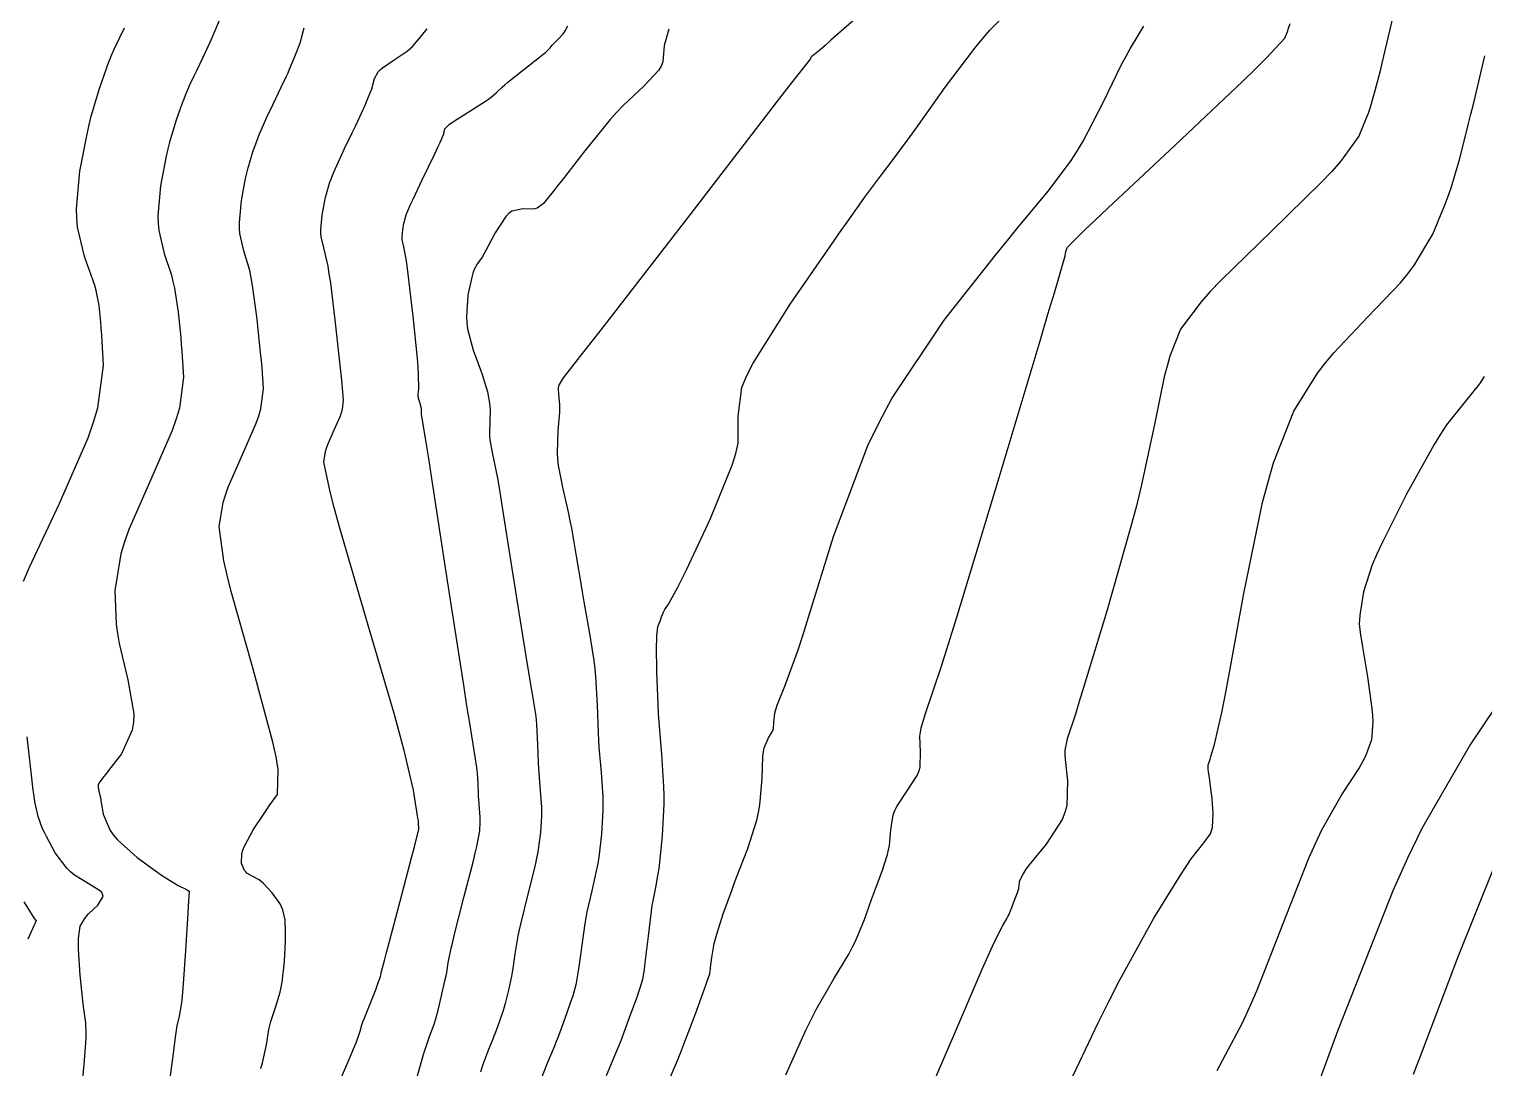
# Model space of a CAD drawing. Header units: metres. Extents: x 837475 to 838479, y 1189012 to 1191015.
# Drawn here: x 837641.9 to 837711.2, y 1189268.6 to 1189318.2 of the extents above; entities that cross this region are included whole.
import ezdxf

# ---------------------------------------------------------------- set-up
doc = ezdxf.new("R2010")
doc.units = ezdxf.units.M
doc.header["$LTSCALE"] = 0.3
doc.layers.add('COTAS 10', color=1, linetype='Continuous')
doc.layers.add('COTAS INT', color=252, linetype='Continuous')

msp = doc.modelspace()

# ---------------------------------------------------------------- linework, layer by layer
at = {"layer": 'COTAS 10'}
for points, elevation in [([(837660.259, 1189267.797), (837660.647, 1189269.138), (837660.729, 1189269.411), (837660.799, 1189269.641), (837660.959, 1189270.117), (837661.044, 1189270.321), (837661.09, 1189270.437), (837661.172, 1189270.655), (837661.278, 1189271.005), (837661.316, 1189271.147), (837661.358, 1189271.309), (837661.54, 1189272.055), (837661.714, 1189272.827), (837661.751, 1189273.005), (837661.783, 1189273.168), (837661.856, 1189273.626), (837661.995, 1189274.319), (837662.069, 1189274.631), (837662.158, 1189274.993), (837662.607, 1189276.733), (837663.055, 1189278.485), (837663.144, 1189278.855), (837663.218, 1189279.175), (837663.355, 1189279.914), (837663.377, 1189280.331), (837663.377, 1189280.447), (837663.375, 1189280.564), (837663.347, 1189280.989), (837663.31, 1189281.429), (837663.302, 1189281.555), (837663.295, 1189281.684), (837663.279, 1189282.164), (837663.252, 1189282.662), (837663.238, 1189282.801), (837663.222, 1189282.941), (837663.141, 1189283.452), (837662.879, 1189285.051), (837662.748, 1189285.878), (837662.593, 1189286.87), (837661.824, 1189291.84), (837661.07, 1189296.727), (837660.924, 1189297.667), (837660.806, 1189298.429), (837660.604, 1189299.689), (837660.586, 1189299.78), (837660.582, 1189299.83), (837660.585, 1189299.916), (837660.588, 1189300.001), (837660.584, 1189300.047), (837660.569, 1189300.129), (837660.54, 1189300.226), (837660.529, 1189300.257), (837660.517, 1189300.291), (837660.465, 1189300.432), (837660.428, 1189300.612), (837660.425, 1189300.671), (837660.426, 1189300.734), (837660.456, 1189300.992), (837660.445, 1189301.696), (837660.419, 1189302.039), (837660.385, 1189302.447), (837660.179, 1189304.458), (837659.946, 1189306.457), (837659.894, 1189306.858), (837659.848, 1189307.193), (837659.725, 1189307.851), (837659.665, 1189308.101), (837659.659, 1189308.179), (837659.657, 1189308.26), (837659.686, 1189308.583), (837659.747, 1189308.903), (837659.764, 1189308.983), (837659.783, 1189309.058), (837659.853, 1189309.294), (837660.014, 1189309.676), (837660.09, 1189309.843), (837660.18, 1189310.037), (837660.616, 1189310.956), (837661.218, 1189312.208), (837661.38, 1189312.545), (837661.454, 1189312.705), (837661.475, 1189312.752), (837661.496, 1189312.8), (837661.573, 1189312.983), (837661.64, 1189313.16), (837661.654, 1189313.205), (837661.668, 1189313.248), (837661.702, 1189313.388), (837661.898, 1189313.598), (837662.013, 1189313.684), (837662.154, 1189313.783), (837662.884, 1189314.243), (837663.629, 1189314.708), (837663.78, 1189314.81), (837663.906, 1189314.9), (837664.162, 1189315.128), (837664.421, 1189315.388), (837664.549, 1189315.498), (837664.703, 1189315.625), (837665.461, 1189316.223), (837666.212, 1189316.81), (837666.361, 1189316.931), (837666.485, 1189317.034), (837666.717, 1189317.255), (837666.818, 1189317.384), (837666.859, 1189317.429), (837666.905, 1189317.478), (837667.117, 1189317.688), (837667.336, 1189317.927), (837667.386, 1189317.994), (837667.431, 1189318.061), (837667.557, 1189318.307)], 1660), ([(837677.947, 1189268.285), (837678.905, 1189270.41), (837679.156, 1189270.922), (837679.401, 1189271.401), (837680.237, 1189272.853), (837680.946, 1189274.039), (837681.11, 1189274.351), (837681.262, 1189274.655), (837681.695, 1189275.691), (837682.034, 1189276.645), (837682.126, 1189276.897), (837682.218, 1189277.145), (837682.543, 1189277.995), (837682.799, 1189278.794), (837682.848, 1189279.008), (837682.886, 1189279.22), (837682.946, 1189279.96), (837683.064, 1189280.683), (837683.14, 1189280.885), (837683.235, 1189281.086), (837683.734, 1189281.818), (837684.21, 1189282.552), (837684.291, 1189282.755), (837684.349, 1189282.958), (837684.375, 1189283.693), (837684.34, 1189284.426), (837684.36, 1189284.629), (837684.394, 1189284.831), (837684.624, 1189285.561), (837685.351, 1189287.723), (837685.698, 1189288.829), (837686.108, 1189290.153), (837688.115, 1189296.768), (837690.068, 1189303.286), (837690.444, 1189304.55), (837690.749, 1189305.58), (837691.256, 1189307.345), (837691.299, 1189307.551), (837691.311, 1189307.598), (837691.323, 1189307.641), (837691.369, 1189307.758), (837692.184, 1189308.556), (837692.682, 1189309.028), (837693.297, 1189309.609), (837696.498, 1189312.612), (837699.716, 1189315.654), (837700.341, 1189316.258), (837700.85, 1189316.76), (837701.73, 1189317.713), (837701.846, 1189317.993), (837701.874, 1189318.07), (837701.9, 1189318.146), (837701.983, 1189318.422)], 1670), ([(837707.859, 1189268.316), (837708.302, 1189269.426), (837709.982, 1189273.877), (837711.73, 1189278.227)], 1680), ([(837641.833, 1189274.77), (837641.914, 1189274.941), (837641.982, 1189275.086), (837642.124, 1189275.403), (837642.176, 1189275.529), (837642.187, 1189275.554), (837642.197, 1189275.575), (837642.222, 1189275.617), (837642.231, 1189275.631), (837642.23, 1189275.634), (837642.228, 1189275.638), (837642.21, 1189275.65), (837642.151, 1189275.721), (837642.124, 1189275.762), (837642.092, 1189275.812), (837641.936, 1189276.069), (837641.645, 1189276.538)], 1650)]:
    msp.add_lwpolyline(points, dxfattribs=dict(at, elevation=elevation))
at = {"layer": 'COTAS INT'}
for points, elevation in [([(837707.188, 1189320.123), (837706.743, 1189318.132), (837706.426, 1189316.793), (837706.346, 1189316.466), (837706.271, 1189316.157), (837706.029, 1189315.201), (837705.779, 1189314.364), (837705.698, 1189314.13), (837705.612, 1189313.896), (837705.259, 1189313.045), (837704.386, 1189311.831), (837703.972, 1189311.367), (837703.483, 1189310.849), (837701.094, 1189308.518), (837698.68, 1189306.164), (837698.175, 1189305.631), (837697.741, 1189305.15), (837696.763, 1189303.841), (837696.258, 1189302.552), (837696.122, 1189302.083), (837695.988, 1189301.565), (837695.516, 1189299.291), (837694.888, 1189296.351), (837694.655, 1189295.414), (837694.397, 1189294.423), (837693.25, 1189290.399), (837692.159, 1189286.805), (837691.936, 1189286.085), (837691.748, 1189285.484), (837691.353, 1189284.31), (837691.253, 1189283.76), (837691.25, 1189283.553), (837691.259, 1189283.323), (837691.38, 1189282.296), (837691.34, 1189281.116), (837691.246, 1189280.789), (837691.116, 1189280.462), (837690.35, 1189279.282), (837689.547, 1189278.291), (837689.393, 1189278.083), (837689.27, 1189277.905), (837689.075, 1189277.502), (837689.058, 1189277.283), (837689.046, 1189277.221), (837689.032, 1189277.157), (837688.956, 1189276.921), (837688.86, 1189276.67), (837688.806, 1189276.522), (837688.705, 1189276.24), (837688.577, 1189275.933), (837688.533, 1189275.843), (837688.484, 1189275.751), (837688.274, 1189275.4), (837687.785, 1189274.402), (837687.56, 1189273.902), (837687.296, 1189273.304), (837686.019, 1189270.339), (837684.587, 1189267.006)], 1672), ([(837651.037, 1189318.779), (837650.688, 1189317.949), (837650.593, 1189317.731), (837650.498, 1189317.517), (837650.16, 1189316.788), (837649.858, 1189316.158), (837649.718, 1189315.867), (837649.514, 1189315.443), (837649.314, 1189314.976), (837649.248, 1189314.807), (837649.177, 1189314.621), (837648.885, 1189313.808), (837648.576, 1189312.765), (837648.496, 1189312.434), (837648.417, 1189312.086), (837648.149, 1189310.675), (837648.02, 1189309.249), (837648.029, 1189308.891), (837648.057, 1189308.549), (837648.32, 1189307.447), (837648.658, 1189306.41), (837648.734, 1189306.109), (837648.802, 1189305.802), (837648.984, 1189304.645), (837649.103, 1189303.445), (837649.132, 1189303.111), (837649.159, 1189302.776), (837649.24, 1189301.559), (837649.042, 1189300.068), (837648.893, 1189299.56), (837648.703, 1189299.01), (837647.676, 1189296.679), (837646.627, 1189294.284), (837646.422, 1189293.693), (837646.255, 1189293.134), (837645.964, 1189291.378), (837646.031, 1189289.781), (837646.089, 1189289.323), (837646.165, 1189288.857), (837646.585, 1189287.117), (837646.863, 1189285.49), (837646.85, 1189285.095), (837646.798, 1189284.725), (837646.285, 1189283.592), (837645.655, 1189282.788), (837645.529, 1189282.626), (837645.424, 1189282.49), (837645.221, 1189282.215), (837645.177, 1189282.103), (837645.172, 1189282.069), (837645.17, 1189282.034), (837645.192, 1189281.896), (837645.252, 1189281.626), (837645.275, 1189281.508), (837645.301, 1189281.371), (837645.416, 1189280.719), (837645.743, 1189279.93), (837645.903, 1189279.707), (837646.092, 1189279.482), (837647.026, 1189278.65), (837648.013, 1189277.93), (837648.237, 1189277.775), (837648.439, 1189277.64), (837648.989, 1189277.31), (837649.379, 1189277.115), (837649.429, 1189277.089), (837649.506, 1189277.047), (837649.503, 1189277.041), (837649.502, 1189277.038), (837649.502, 1189277.022), (837649.477, 1189276.581), (837649.46, 1189276.309), (837649.44, 1189275.971), (837649.332, 1189274.207), (837649.204, 1189272.396), (837649.171, 1189272.029), (837649.138, 1189271.72), (837649.029, 1189271.087), (837648.917, 1189270.622), (837648.884, 1189270.419), (837648.849, 1189270.183), (837648.712, 1189269.063), (837648.556, 1189267.901)], 1654), ([(837681.565, 1189318.911), (837680.099, 1189317.617), (837679.815, 1189317.369), (837679.584, 1189317.168), (837679.189, 1189316.836), (837679.15, 1189316.813), (837679.143, 1189316.807), (837679.137, 1189316.801), (837679.131, 1189316.778), (837679.129, 1189316.755), (837679.123, 1189316.743), (837679.102, 1189316.721), (837678.207, 1189315.57), (837677.652, 1189314.852), (837676.964, 1189313.961), (837673.369, 1189309.301), (837669.729, 1189304.585), (837669.011, 1189303.659), (837668.42, 1189302.897), (837667.336, 1189301.518), (837667.143, 1189301.209), (837667.113, 1189301.122), (837667.094, 1189301.035), (837667.112, 1189300.716), (837667.159, 1189300.254), (837667.158, 1189300.077), (837667.152, 1189299.879), (837667.08, 1189298.986), (837667.049, 1189297.936), (837667.068, 1189297.638), (837667.1, 1189297.338), (837667.313, 1189296.231), (837667.589, 1189295.052), (837667.66, 1189294.707), (837667.729, 1189294.353), (837667.959, 1189293.009), (837668.185, 1189291.61), (837668.252, 1189291.222), (837668.32, 1189290.834), (837668.579, 1189289.429), (837668.801, 1189288.033), (837668.845, 1189287.651), (837668.883, 1189287.27), (837668.956, 1189285.911), (837669, 1189284.599), (837669.019, 1189284.248), (837669.041, 1189283.903), (837669.142, 1189282.7), (837669.218, 1189281.54), (837669.224, 1189281.222), (837669.223, 1189280.904), (837669.165, 1189279.766), (837669.031, 1189278.662), (837668.983, 1189278.366), (837668.931, 1189278.074), (837668.7, 1189277.056), (837668.467, 1189276.056), (837668.412, 1189275.777), (837668.362, 1189275.496), (837668.217, 1189274.47), (837668.103, 1189273.552), (837668.072, 1189273.338), (837668.041, 1189273.142), (837667.933, 1189272.58), (837667.788, 1189272.054), (837667.733, 1189271.881), (837667.673, 1189271.695), (837667.404, 1189270.924), (837667.092, 1189270.091), (837667.004, 1189269.867), (837666.915, 1189269.646), (837666.589, 1189268.871), (837666.242, 1189267.979)], 1664), ([(837669.404, 1189268.248), (837669.85, 1189269.309), (837669.972, 1189269.612), (837670.093, 1189269.919), (837670.52, 1189271.058), (837670.87, 1189272.04), (837670.942, 1189272.247), (837671.003, 1189272.427), (837671.13, 1189272.842), (837671.205, 1189273.299), (837671.232, 1189273.504), (837671.263, 1189273.744), (837671.398, 1189274.893), (837671.546, 1189276.084), (837671.584, 1189276.35), (837671.621, 1189276.588), (837671.747, 1189277.217), (837671.868, 1189277.869), (837671.903, 1189278.122), (837671.938, 1189278.406), (837672.069, 1189279.691), (837672.147, 1189281.191), (837672.148, 1189281.609), (837672.14, 1189282.029), (837672.04, 1189283.556), (837671.907, 1189285.093), (837671.879, 1189285.519), (837671.855, 1189285.944), (837671.801, 1189287.481), (837671.79, 1189288.748), (837671.794, 1189289.003), (837671.801, 1189289.217), (837671.85, 1189289.645), (837671.918, 1189289.814), (837671.936, 1189289.865), (837671.955, 1189289.917), (837672.02, 1189290.122), (837672.112, 1189290.346), (837672.146, 1189290.41), (837672.185, 1189290.477), (837672.36, 1189290.726), (837672.789, 1189291.509), (837672.989, 1189291.912), (837673.223, 1189292.395), (837674.36, 1189294.813), (837675.392, 1189297.353), (837675.56, 1189297.914), (837675.677, 1189298.412), (837675.674, 1189299.698), (837675.849, 1189301.053), (837676.078, 1189301.596), (837676.386, 1189302.212), (837678.151, 1189305.04), (837680.086, 1189307.836), (837680.501, 1189308.432), (837680.864, 1189308.95), (837681.739, 1189310.176), (837682.267, 1189310.883), (837682.411, 1189311.074), (837682.554, 1189311.262), (837683.062, 1189311.925), (837683.751, 1189312.851), (837684.007, 1189313.205), (837684.293, 1189313.602), (837685.562, 1189315.39), (837686.953, 1189317.246), (837687.316, 1189317.686), (837687.669, 1189318.095), (837688.861, 1189319.301)], 1666), ([(837641.619, 1189291.831), (837641.891, 1189292.486), (837643.306, 1189295.501), (837644.697, 1189298.659), (837644.955, 1189299.403), (837645.157, 1189300.092), (837645.425, 1189302.112), (837645.337, 1189303.557), (837645.315, 1189303.882), (837645.293, 1189304.175), (837645.223, 1189304.966), (837645.076, 1189305.679), (837645.006, 1189305.924), (837644.923, 1189306.188), (837644.518, 1189307.312), (837644.188, 1189308.699), (837644.153, 1189309.129), (837644.142, 1189309.579), (837644.304, 1189311.372), (837644.64, 1189313.146), (837644.739, 1189313.585), (837644.841, 1189314.001), (837645.229, 1189315.312), (837645.565, 1189316.269), (837645.633, 1189316.461), (837645.691, 1189316.622), (837645.814, 1189316.939), (837645.939, 1189317.201), (837646.42, 1189318.203)], 1652), ([(837652.927, 1189268.579), (837653.01, 1189268.856), (837653.187, 1189269.717), (837653.304, 1189270.446), (837653.349, 1189270.641), (837653.399, 1189270.832), (837653.627, 1189271.497), (837653.851, 1189272.226), (837653.9, 1189272.458), (837653.942, 1189272.702), (837654.047, 1189273.693), (837654.093, 1189274.65), (837654.099, 1189274.873), (837654.102, 1189275.079), (837654.089, 1189275.671), (837653.974, 1189276.158), (837653.913, 1189276.297), (837653.84, 1189276.438), (837653.47, 1189276.964), (837653.049, 1189277.414), (837652.943, 1189277.507), (837652.842, 1189277.586), (837652.518, 1189277.758), (837652.261, 1189277.899), (837652.202, 1189277.959), (837652.148, 1189278.028), (837652.001, 1189278.353), (837652.018, 1189278.834), (837652.069, 1189279), (837652.14, 1189279.182), (837652.563, 1189279.96), (837653.077, 1189280.75), (837653.205, 1189280.939), (837653.328, 1189281.115), (837653.719, 1189281.645), (837653.751, 1189282.843), (837653.647, 1189283.44), (837653.494, 1189284.153), (837652.535, 1189287.686), (837651.513, 1189291.328), (837651.32, 1189292.109), (837651.167, 1189292.792), (837650.941, 1189294.435), (837651.129, 1189295.569), (837651.237, 1189295.93), (837651.369, 1189296.311), (837652.046, 1189297.857), (837652.709, 1189299.361), (837652.832, 1189299.716), (837652.928, 1189300.044), (837653.056, 1189301.006), (837652.981, 1189301.995), (837652.949, 1189302.339), (837652.913, 1189302.714), (837652.744, 1189304.324), (837652.527, 1189305.925), (837652.461, 1189306.294), (837652.392, 1189306.631), (837652.121, 1189307.582), (837651.927, 1189308.4), (837651.906, 1189308.654), (837651.899, 1189308.92), (837651.995, 1189309.978), (837652.193, 1189311.025), (837652.252, 1189311.284), (837652.312, 1189311.529), (837652.541, 1189312.303), (837652.789, 1189312.973), (837652.862, 1189313.152), (837652.936, 1189313.329), (837653.215, 1189313.948), (837653.496, 1189314.532), (837653.644, 1189314.842), (837653.9, 1189315.374), (837654.15, 1189315.913), (837654.22, 1189316.071), (837654.291, 1189316.233), (837654.549, 1189316.847), (837654.775, 1189317.444), (837654.825, 1189317.596), (837654.869, 1189317.741), (837654.985, 1189318.213)], 1656), ([(837656.44, 1189267.391), (837657.199, 1189269.165), (837657.345, 1189269.518), (837657.464, 1189269.811), (837657.662, 1189270.37), (837657.745, 1189270.673), (837657.791, 1189270.804), (837657.846, 1189270.956), (837658.129, 1189271.674), (837658.417, 1189272.391), (837658.475, 1189272.542), (837658.524, 1189272.673), (837658.623, 1189272.971), (837658.654, 1189273.106), (837658.661, 1189273.133), (837658.666, 1189273.156), (837658.675, 1189273.203), (837658.812, 1189273.731), (837658.898, 1189274.057), (837659.004, 1189274.462), (837659.561, 1189276.572), (837660.118, 1189278.69), (837660.225, 1189279.099), (837660.311, 1189279.431), (837660.45, 1189279.988), (837660.453, 1189280.044), (837660.453, 1189280.076), (837660.449, 1189280.133), (837660.444, 1189280.192), (837660.442, 1189280.226), (837660.44, 1189280.29), (837660.436, 1189280.357), (837660.435, 1189280.376), (837660.432, 1189280.395), (837660.421, 1189280.463), (837660.38, 1189280.72), (837660.358, 1189280.858), (837660.332, 1189281.024), (837660.202, 1189281.865), (837659.761, 1189283.746), (837659.538, 1189284.568), (837659.272, 1189285.521), (837657.951, 1189290.048), (837656.662, 1189294.463), (837656.418, 1189295.344), (837656.222, 1189296.077), (837655.919, 1189297.493), (837656.003, 1189298.004), (837656.052, 1189298.166), (837656.111, 1189298.338), (837656.417, 1189299.034), (837656.715, 1189299.712), (837656.77, 1189299.872), (837656.814, 1189300.02), (837656.871, 1189300.453), (837656.803, 1189301.214), (837656.767, 1189301.568), (837656.723, 1189301.983), (837656.504, 1189304.003), (837656.253, 1189306.047), (837656.188, 1189306.479), (837656.127, 1189306.853), (837655.923, 1189307.717), (837655.796, 1189308.251), (837655.782, 1189308.416), (837655.778, 1189308.59), (837655.84, 1189309.281), (837655.97, 1189309.964), (837656.008, 1189310.133), (837656.047, 1189310.293), (837656.197, 1189310.799), (837656.402, 1189311.325), (837656.476, 1189311.498), (837656.558, 1189311.683), (837656.915, 1189312.452), (837657.274, 1189313.198), (837657.431, 1189313.525), (837657.64, 1189313.96), (837657.802, 1189314.309), (837657.848, 1189314.412), (837657.893, 1189314.516), (837658.061, 1189314.915), (837658.207, 1189315.302), (837658.24, 1189315.4), (837658.269, 1189315.494), (837658.344, 1189315.801), (837658.52, 1189316.107), (837658.613, 1189316.201), (837658.725, 1189316.299), (837659.287, 1189316.685), (837659.891, 1189317.095), (837660.029, 1189317.209), (837660.154, 1189317.322), (837660.501, 1189317.729), (837660.85, 1189318.16)], 1658), ([(837672.372, 1189318.151), (837672.152, 1189317.37), (837672.089, 1189316.595), (837671.998, 1189316.383), (837671.876, 1189316.173), (837671.172, 1189315.423), (837670.188, 1189314.501), (837669.889, 1189314.181), (837669.579, 1189313.834), (837668.366, 1189312.347), (837667.282, 1189310.946), (837667.053, 1189310.653), (837666.855, 1189310.402), (837666.399, 1189309.836), (837666.092, 1189309.616), (837665.988, 1189309.583), (837665.876, 1189309.562), (837665.406, 1189309.585), (837664.886, 1189309.469), (837664.744, 1189309.361), (837664.602, 1189309.219), (837664.093, 1189308.432), (837663.655, 1189307.597), (837663.558, 1189307.425), (837663.471, 1189307.28), (837663.244, 1189306.971), (837663.078, 1189306.654), (837663.031, 1189306.504), (837662.982, 1189306.327), (837662.798, 1189305.461), (837662.722, 1189304.424), (837662.741, 1189304.138), (837662.777, 1189303.854), (837663.051, 1189302.832), (837663.391, 1189301.909), (837663.468, 1189301.687), (837663.537, 1189301.479), (837663.727, 1189300.849), (837663.83, 1189300.308), (837663.844, 1189300.157), (837663.853, 1189300.005), (837663.833, 1189299.451), (837663.816, 1189298.883), (837663.826, 1189298.722), (837663.843, 1189298.559), (837663.958, 1189297.96), (837664.197, 1189296.74), (837664.292, 1189296.187), (837664.4, 1189295.54), (837664.892, 1189292.424), (837665.389, 1189289.24), (837665.5, 1189288.55), (837665.599, 1189287.942), (837665.86, 1189286.44), (837666.011, 1189285.487), (837666.042, 1189285.226), (837666.067, 1189284.966), (837666.117, 1189284.038), (837666.148, 1189283.141), (837666.161, 1189282.902), (837666.175, 1189282.666), (837666.244, 1189281.844), (837666.297, 1189281.052), (837666.301, 1189280.834), (837666.3, 1189280.617), (837666.26, 1189279.84), (837666.124, 1189278.918), (837666.064, 1189278.61), (837665.993, 1189278.28), (837665.654, 1189276.895), (837665.313, 1189275.525), (837665.241, 1189275.204), (837665.179, 1189274.908), (837665.036, 1189274.048), (837664.943, 1189273.36), (837664.911, 1189273.171), (837664.878, 1189272.984), (837664.736, 1189272.317), (837664.573, 1189271.682), (837664.525, 1189271.514), (837664.475, 1189271.35), (837664.288, 1189270.789), (837664.091, 1189270.264), (837664.036, 1189270.123), (837663.98, 1189269.983), (837663.774, 1189269.494), (837663.496, 1189268.725), (837663.395, 1189268.409)], 1662), ([(837672.219, 1189267.624), (837672.786, 1189268.972), (837672.94, 1189269.356), (837673.093, 1189269.746), (837673.636, 1189271.192), (837674.068, 1189272.385), (837674.151, 1189272.614), (837674.218, 1189272.799), (837674.326, 1189273.105), (837674.343, 1189273.235), (837674.352, 1189273.31), (837674.362, 1189273.402), (837674.416, 1189273.873), (837674.54, 1189274.545), (837674.596, 1189274.764), (837674.66, 1189274.996), (837674.966, 1189275.953), (837675.367, 1189277.068), (837675.49, 1189277.401), (837675.619, 1189277.744), (837676.129, 1189279.069), (837676.566, 1189280.43), (837676.649, 1189280.796), (837676.715, 1189281.156), (837676.816, 1189282.417), (837676.857, 1189283.462), (837676.886, 1189283.686), (837676.923, 1189283.882), (837677.118, 1189284.354), (837677.304, 1189284.642), (837677.336, 1189284.722), (837677.359, 1189284.801), (837677.369, 1189285.089), (837677.421, 1189285.529), (837677.47, 1189285.704), (837677.535, 1189285.903), (837677.895, 1189286.813), (837678.531, 1189288.554), (837678.77, 1189289.277), (837679.036, 1189290.103), (837680.221, 1189293.955), (837681.858, 1189298.292), (837682.409, 1189299.425), (837683.003, 1189300.528), (837685.499, 1189304.263), (837687.947, 1189307.366), (837688.51, 1189308.07), (837689.023, 1189308.706), (837690.464, 1189310.445), (837691.545, 1189311.884), (837691.832, 1189312.332), (837692.114, 1189312.801), (837693.085, 1189314.675), (837693.95, 1189316.455), (837694.165, 1189316.864), (837694.369, 1189317.238), (837695.016, 1189318.29)], 1668), ([(837690.73, 1189266.305), (837692.831, 1189270.758), (837693.359, 1189271.819), (837693.864, 1189272.806), (837695.494, 1189275.752), (837696.759, 1189277.8), (837697.034, 1189278.221), (837697.276, 1189278.579), (837697.879, 1189279.347), (837698.183, 1189279.777), (837698.237, 1189279.923), (837698.278, 1189280.08), (837698.317, 1189280.742), (837698.264, 1189281.434), (837698.246, 1189281.61), (837698.228, 1189281.779), (837698.152, 1189282.33), (837698.091, 1189282.75), (837698.082, 1189282.836), (837698.076, 1189282.908), (837698.082, 1189283.058), (837698.145, 1189283.245), (837698.175, 1189283.341), (837698.21, 1189283.456), (837698.384, 1189284.03), (837698.725, 1189285.56), (837698.866, 1189286.278), (837699.027, 1189287.123), (837699.776, 1189291.238), (837700.676, 1189295.579), (837700.933, 1189296.567), (837701.193, 1189297.463), (837702.156, 1189299.924), (837703.297, 1189301.744), (837703.668, 1189302.234), (837704.063, 1189302.719), (837705.689, 1189304.424), (837707.249, 1189306.044), (837707.602, 1189306.477), (837707.921, 1189306.902), (837708.789, 1189308.378), (837709.379, 1189309.8), (837709.522, 1189310.191), (837709.657, 1189310.581), (837710.075, 1189311.98), (837710.479, 1189313.578), (837710.605, 1189314.093), (837710.738, 1189314.64), (837711.269, 1189316.879)], 1674), ([(837711.233, 1189301.586), (837711.016, 1189301.24), (837710.285, 1189300.329), (837709.446, 1189299.275), (837709.161, 1189298.837), (837708.853, 1189298.337), (837707.55, 1189296.007), (837706.349, 1189293.62), (837706.105, 1189293.084), (837705.901, 1189292.602), (837705.482, 1189291.313), (837705.35, 1189290.51), (837705.325, 1189290.335), (837705.306, 1189290.18), (837705.278, 1189289.79), (837705.343, 1189289.246), (837705.381, 1189288.994), (837705.429, 1189288.699), (837705.673, 1189287.265), (837705.887, 1189285.756), (837705.916, 1189285.413), (837705.93, 1189285.103), (837705.872, 1189284.253), (837705.571, 1189283.477), (837705.432, 1189283.212), (837705.27, 1189282.927), (837704.484, 1189281.719), (837703.475, 1189279.945), (837703.172, 1189279.303), (837702.858, 1189278.594), (837701.641, 1189275.491), (837700.376, 1189272.265), (837700.033, 1189271.481), (837699.693, 1189270.743), (837698.49, 1189268.469)], 1676), ([(837712.408, 1189286.77), (837710.584, 1189284.059), (837708.259, 1189280.026), (837707.579, 1189278.607), (837706.884, 1189277.057), (837704.241, 1189270.368), (837702.008, 1189264.246)], 1678), ([(837644.389, 1189267.642), (837644.498, 1189268.772), (837644.581, 1189269.816), (837644.592, 1189270.045), (837644.598, 1189270.247), (837644.575, 1189270.758), (837644.502, 1189271.314), (837644.475, 1189271.545), (837644.446, 1189271.809), (837644.318, 1189273.042), (837644.229, 1189274.281), (837644.225, 1189274.549), (837644.229, 1189274.785), (837644.316, 1189275.365), (837644.532, 1189275.744), (837644.617, 1189275.853), (837644.713, 1189275.964), (837645.151, 1189276.378), (837645.404, 1189276.789), (837645.384, 1189276.897), (837645.324, 1189277.003), (837644.78, 1189277.366), (837644.04, 1189277.809), (837643.856, 1189277.965), (837643.682, 1189278.136), (837643.128, 1189278.872), (837642.701, 1189279.642), (837642.606, 1189279.834), (837642.522, 1189280.016), (837642.303, 1189280.595), (837642.153, 1189281.302), (837642.113, 1189281.564), (837642.072, 1189281.855), (837641.929, 1189283.148), (837641.78, 1189284.401)], 1652)]:
    msp.add_lwpolyline(points, dxfattribs=dict(at, elevation=elevation))

doc.saveas('drawing.dxf')
